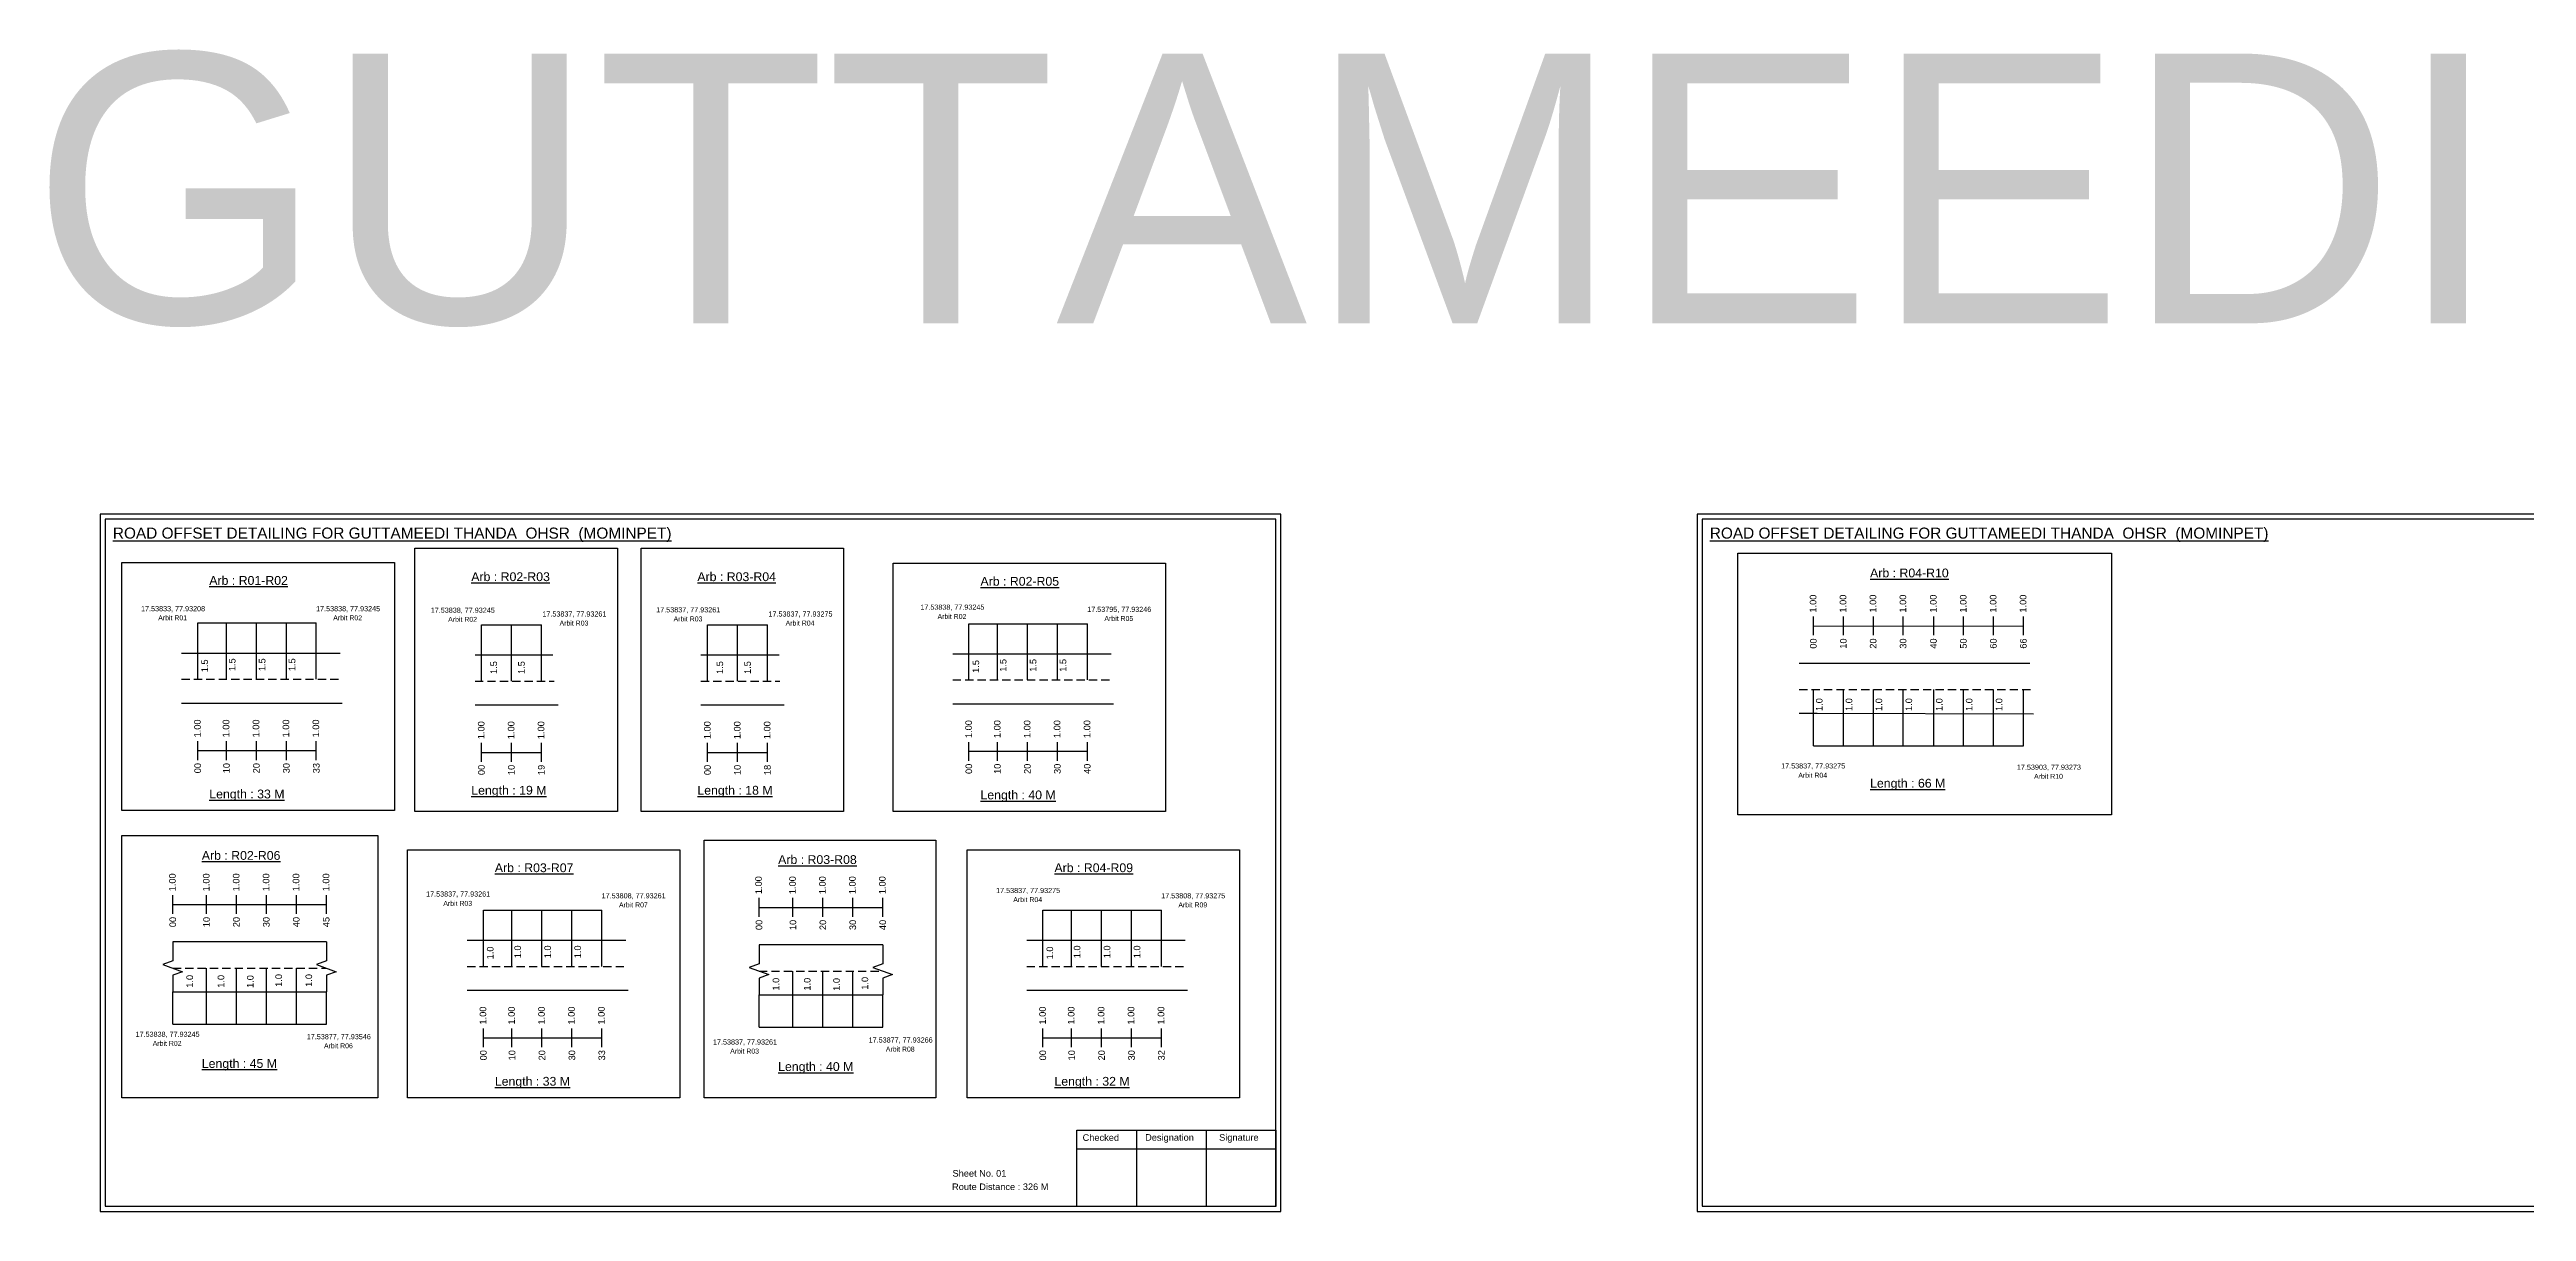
# Model space of a CAD drawing. Header units: inches. Extents: x 36 to 1900, y 14 to 1229.
# Drawn here: x 36 to 1161, y 14 to 542 of the extents above; entities that cross this region are included whole.
import ezdxf

# ---------------------------------------------------------------- set-up
doc = ezdxf.new("R2010")
doc.units = ezdxf.units.IN
doc.header["$MEASUREMENT"] = 0
doc.linetypes.add('DASHED2', pattern=[0.375, 0.25, -0.125])
doc.layers.add('PDF_Geometry', color=7, linetype='Continuous')
doc.layers.add('PDF_Text', color=5, linetype='Continuous')
doc.styles.add('PDF Arial', font='arial.ttf')
doc.styles.get("Standard").update_dxf_attribs({"font": 'arial.ttf'})

msp = doc.modelspace()

# ---------------------------------------------------------------- linework, layer by layer
at = {"color": 5}
for p, q in [((103.1, 281.5), (156.9, 281.5)), ((232, 280.7), (259.2, 280.7)), ((334.6, 280.7), (361.8, 280.7)), ((453.3, 281.1), (507.2, 281.1)), ((837, 225.7), (932.4, 225.7)), ((232.8, 151), (286.6, 151)), ((486.9, 151), (540.8, 151)), ((91.7, 99.2), (161.5, 99.2)), ((358, 97.9), (414.2, 97.9))]:
    msp.add_line(p, q, dxfattribs=at)
for p, q in [((103.1, 255.9), (103.1, 281.5)), ((116.1, 255.9), (116.1, 281.5)), ((129.7, 255.9), (129.7, 281.5)), ((143.3, 255.9), (143.3, 281.5)), ((156.9, 255.9), (156.9, 281.5)), ((232, 255.1), (232, 280.7)), ((245.6, 255.1), (245.6, 280.7)), ((259.2, 255.1), (259.2, 280.7)), ((334.6, 255.1), (334.6, 280.7)), ((348.2, 255.1), (348.2, 280.7)), ((361.8, 255.1), (361.8, 280.7)), ((453.3, 255.6), (453.3, 281.1)), ((466.4, 255.6), (466.4, 281.1)), ((480, 255.6), (480, 281.1)), ((493.6, 255.6), (493.6, 281.1)), ((507.2, 255.6), (507.2, 281.1)), ((95.7, 267.8), (167.7, 267.8)), ((229, 267), (264.4, 267)), ((331.6, 267), (367.1, 267)), ((446, 267.5), (518, 267.5)), ((935.3, 263.1), (830.5, 263.1)), ((837, 225.7), (837, 251.3)), ((850.6, 225.7), (850.6, 251.3)), ((864.2, 225.7), (864.2, 251.3)), ((877.8, 225.7), (877.8, 251.3)), ((891.6, 225.7), (891.6, 251.3)), ((905.2, 225.7), (905.2, 251.3)), ((918.8, 225.7), (918.8, 251.3)), ((932.4, 225.7), (932.4, 251.3)), ((95.7, 245.1), (168.7, 245.1)), ((229, 244.3), (266.8, 244.3)), ((331.6, 244.3), (369.5, 244.3)), ((446, 244.8), (519, 244.8)), ((830.5, 240.5), (838.6, 240.5)), ((838.6, 240.5), (936.9, 240.2)), ((232.8, 125.5), (232.8, 151)), ((245.8, 125.5), (245.8, 151)), ((259.4, 125.5), (259.4, 151)), ((273, 125.5), (273, 151)), ((286.6, 125.5), (286.6, 151)), ((486.9, 125.5), (486.9, 151)), ((500, 125.5), (500, 151)), ((513.6, 125.5), (513.6, 151)), ((527.2, 125.5), (527.2, 151)), ((540.8, 125.5), (540.8, 151)), ((161.5, 136.6), (91.7, 136.6)), ((225.4, 137.4), (297.5, 137.4)), ((414.2, 135.3), (358, 135.3)), ((479.6, 137.4), (551.6, 137.4)), ((107.1, 99.2), (107.1, 124.7)), ((120.7, 99.2), (120.7, 124.7)), ((134.3, 99.2), (134.3, 124.7)), ((147.9, 99.2), (147.9, 124.7)), ((91.7, 113.9), (161.5, 113.9)), ((91.7, 99.2), (91.7, 113.9)), ((161.5, 99.2), (161.5, 113.9)), ((225.4, 114.7), (298.5, 114.7)), ((358, 112.6), (414.2, 112.6)), ((358, 97.9), (358, 112.6)), ((373.4, 97.9), (373.4, 123.4)), ((387, 97.9), (387, 123.4)), ((400.6, 97.9), (400.6, 123.4)), ((414.2, 97.9), (414.2, 112.6)), ((479.6, 114.7), (552.6, 114.7))]:
    msp.add_line(p, q)
at = {"color": 217, "true_color": 0x93278f}
for p, q in [((837, 275.9), (837, 284.4)), ((850.6, 275.9), (850.6, 284.4)), ((864.2, 275.9), (864.2, 284.4)), ((877.8, 275.9), (877.8, 284.4)), ((891.6, 275.9), (891.6, 284.4)), ((905.2, 275.9), (905.2, 284.4)), ((918.8, 275.9), (918.8, 284.4)), ((932.4, 275.9), (932.4, 284.4)), ((837, 280.1), (932.4, 280.2)), ((103.1, 219.2), (103.1, 227.8)), ((116.1, 219.2), (116.1, 227.8)), ((129.7, 219.2), (129.7, 227.8)), ((143.3, 219.2), (143.3, 227.8)), ((156.9, 219.2), (156.9, 227.8)), ((232, 218.4), (232, 227)), ((245.6, 218.4), (245.6, 227)), ((259.2, 218.4), (259.2, 227)), ((334.6, 218.4), (334.6, 227)), ((348.2, 218.4), (348.2, 227)), ((361.8, 218.4), (361.8, 227)), ((453.3, 218.9), (453.3, 227.4)), ((466.4, 218.9), (466.4, 227.4)), ((480, 218.9), (480, 227.4)), ((493.6, 218.9), (493.6, 227.4)), ((507.2, 218.9), (507.2, 227.4)), ((103.1, 223.5), (156.9, 223.5)), ((232, 222.7), (259.2, 222.7)), ((334.6, 222.7), (361.8, 222.7)), ((453.3, 223.2), (507.2, 223.2)), ((91.7, 149.3), (91.7, 157.9)), ((107.1, 149.3), (107.1, 157.9)), ((120.7, 149.3), (120.7, 157.9)), ((134.3, 149.3), (134.3, 157.9)), ((147.9, 149.3), (147.9, 157.9)), ((161.5, 149.3), (161.5, 157.9)), ((91.7, 153.6), (161.5, 153.6)), ((358, 148), (358, 156.6)), ((358, 152.3), (414.2, 152.3)), ((373.4, 148), (373.4, 156.6)), ((387, 148), (387, 156.6)), ((400.6, 148), (400.6, 156.6)), ((414.2, 148), (414.2, 156.6)), ((232.8, 88.8), (232.8, 97.3)), ((232.8, 93.1), (286.6, 93.1)), ((245.8, 88.8), (245.8, 97.3)), ((259.4, 88.8), (259.4, 97.3)), ((273, 88.8), (273, 97.3)), ((286.6, 88.8), (286.6, 97.3)), ((486.9, 88.8), (486.9, 97.3)), ((486.9, 93.1), (540.8, 93.1)), ((500, 88.8), (500, 97.3)), ((513.6, 88.8), (513.6, 97.3)), ((527.2, 88.8), (527.2, 97.3)), ((540.8, 88.8), (540.8, 97.3))]:
    msp.add_line(p, q, dxfattribs=at)
at = {"linetype": 'DASHED2', "ltscale": 15}
for p, q in [((95.7, 255.9), (168.2, 255.9)), ((229, 255.1), (264.9, 255.1)), ((331.6, 255.1), (367.5, 255.1)), ((446, 255.6), (518.5, 255.6)), ((830.5, 251.3), (935.9, 251.3)), ((91.7, 124.7), (161.5, 124.7)), ((225.4, 125.5), (298, 125.5)), ((479.6, 125.5), (552.1, 125.5)), ((358, 123.4), (414.2, 123.4))]:
    msp.add_line(p, q, dxfattribs=at)
for points in [[(201.7, 315.5), (293.7, 315.5), (293.7, 195.9), (201.7, 195.9)], [(304.4, 315.5), (396.4, 315.5), (396.4, 195.9), (304.4, 195.9)], [(68.6, 308.9), (192.4, 308.9), (192.4, 196.3), (68.6, 196.3)], [(418.9, 308.6), (542.7, 308.6), (542.7, 195.9), (418.9, 195.9)], [(802.7, 313.2), (972.3, 313.2), (972.3, 194.4), (802.7, 194.4)], [(68.6, 185), (184.9, 185), (184.9, 65.8), (68.6, 65.8)], [(333.1, 182.8), (438.3, 182.8), (438.3, 65.8), (333.1, 65.8)], [(198.3, 178.5), (322.1, 178.5), (322.1, 65.8), (198.3, 65.8)], [(452.5, 178.5), (576.3, 178.5), (576.3, 65.8), (452.5, 65.8)]]:
    msp.add_lwpolyline(points, close=True)
at = {"linetype": 'Continuous'}
for points in [[(91.7, 136.6), (91.7, 128), (87.2, 126.4), (96.2, 123.1), (91.7, 121.5), (91.7, 113.9)], [(161.5, 136.6), (161.5, 128), (157, 126.4), (166, 123.1), (161.5, 121.5), (161.5, 113.9)], [(358, 135.3), (358, 126.7), (353.5, 125), (362.5, 121.8), (358, 120.1), (358, 112.6)], [(414.2, 135.3), (414.2, 126.7), (409.7, 125), (418.7, 121.8), (414.2, 120.1), (414.2, 112.6)], [(414.2, 135.3), (414.2, 126.7), (409.7, 125), (418.7, 121.8), (414.2, 120.1), (414.2, 112.6)]]:
    msp.add_lwpolyline(points, dxfattribs=at)
at = {"layer": 'PDF_Geometry'}
for points in [[(58.7, 330.9), (58.7, 14.2), (595.1, 14.2), (595.1, 330.9)], [(61, 328.6), (61, 16.6), (592.7, 16.6), (592.7, 328.6)], [(784.2, 330.9), (784.2, 14.2), (1320.6, 14.2), (1320.6, 330.9)], [(786.5, 328.6), (786.5, 16.6), (1318.2, 16.6), (1318.2, 328.6)]]:
    msp.add_lwpolyline(points, close=True, dxfattribs=at)
at = {"layer": 'PDF_Geometry', "color": 242, "true_color": 0xcc1f26}
msp.add_lwpolyline([(592.7, 16.5), (502.4, 16.5), (502.4, 51.1), (592.7, 51.1)], close=True, dxfattribs=at)
for points in [[(529.4, 51.1), (529.4, 16.5)], [(561.1, 51.1), (561.1, 16.5)], [(502.4, 42.7), (592.7, 42.7)]]:
    msp.add_lwpolyline(points, dxfattribs=at)

# ---------------------------------------------------------------- texts
for s, height, p in [('GUTTAMEEDI THANDA', 122.535, (27.1, 417.6)), ('Route Distance : 326 M', 3, (445.7, 23.9)), ('Sheet No. 01', 3, (445.9, 30))]:
    msp.add_text(s, height=height).set_placement(p)
at = {"color": 242, "true_color": 0xcd2027}
for s, height, p in [('%%UROAD OFFSET DETAILING FOR GUTTAMEEDI THANDA  OHSR  (MOMINPET)', 5, (64.5, 319.8)), ('%%UROAD OFFSET DETAILING FOR GUTTAMEEDI THANDA  OHSR  (MOMINPET)', 5, (789.9, 319.8)), ('%%UArb : R02-R03', 4, (227.3, 300.5)), ('%%UArb : R03-R04', 4, (330, 300.5)), ('%%UArb : R04-R10', 4, (862.7, 302.2)), ('%%UArb : R01-R02', 4, (108.3, 298.8)), ('%%UArb : R02-R05', 4, (458.6, 298.4)), ('%%ULength : 33 M', 4, (108.3, 201.8)), ('%%ULength : 19 M', 4, (227.3, 203.5)), ('%%ULength : 18 M', 4, (330, 203.5)), ('%%ULength : 40 M', 4, (458.6, 201.4)), ('%%ULength : 66 M', 4, (862.7, 206.7)), ('%%UArb : R02-R06', 4, (104.9, 173.9)), ('%%UArb : R03-R07', 4, (238, 168.3)), ('%%UArb : R03-R08', 4, (366.7, 172)), ('%%UArb : R04-R09', 4, (492.2, 168.3)), ('%%ULength : 45 M', 4, (104.9, 79.4)), ('%%ULength : 40 M', 4, (366.7, 78)), ('%%ULength : 33 M', 4, (238, 71.3)), ('%%ULength : 32 M', 4, (492.2, 71.3))]:
    msp.add_text(s, height=height, dxfattribs=at).set_placement(p)
at = {"color": 217, "true_color": 0x93278f}
for s, p in [('1.00', (838.3, 286.2)), ('1.00', (851.9, 286.2)), ('1.00', (865.5, 286.2)), ('1.00', (879.1, 286.2)), ('1.00', (892.9, 286.2)), ('1.00', (906.5, 286.2)), ('1.00', (920.1, 286.2)), ('1.00', (933.7, 286.2)), ('00', (838.4, 269.8)), ('10', (852, 269.8)), ('20', (865.6, 269.8)), ('30', (879.2, 269.8)), ('40', (893, 269.8)), ('50', (906.6, 269.8)), ('60', (920.2, 269.8)), ('66', (933.8, 269.8)), ('1.00', (104.4, 229.5)), ('1.00', (117.4, 229.5)), ('1.00', (131, 229.5)), ('1.00', (144.6, 229.5)), ('1.00', (158.2, 229.5)), ('1.00', (233.3, 228.7)), ('1.00', (246.9, 228.7)), ('1.00', (260.5, 228.7)), ('1.00', (336, 228.7)), ('1.00', (349.6, 228.7)), ('1.00', (363.2, 228.7)), ('1.00', (454.7, 229.2)), ('1.00', (467.7, 229.2)), ('1.00', (481.3, 229.2)), ('1.00', (494.9, 229.2)), ('1.00', (508.5, 229.2)), ('00', (104.5, 213.2)), ('10', (117.6, 213.2)), ('20', (131.2, 213.2)), ('30', (144.8, 213.2)), ('33', (158.4, 213.2)), ('00', (233.4, 212.4)), ('10', (247, 212.4)), ('19', (260.6, 212.4)), ('00', (336.1, 212.4)), ('10', (349.7, 212.4)), ('18', (363.3, 212.4)), ('00', (454.8, 212.9)), ('10', (467.8, 212.9)), ('20', (481.4, 212.9)), ('30', (495, 212.9)), ('40', (508.6, 212.9)), ('1.00', (93, 159.6)), ('1.00', (108.4, 159.6)), ('1.00', (122, 159.6)), ('1.00', (135.6, 159.6)), ('1.00', (149.2, 159.6)), ('1.00', (162.8, 159.6)), ('1.00', (359.3, 158.3)), ('1.00', (374.7, 158.3)), ('1.00', (388.3, 158.3)), ('1.00', (401.9, 158.3)), ('1.00', (415.5, 158.3)), ('00', (93.2, 143.3)), ('10', (108.5, 143.3)), ('20', (122.1, 143.3)), ('30', (135.7, 143.3)), ('40', (149.3, 143.3)), ('45', (162.9, 143.3)), ('00', (359.5, 142)), ('10', (374.9, 142)), ('20', (388.5, 142)), ('30', (402.1, 142)), ('40', (415.7, 142)), ('1.00', (234.1, 99.1)), ('1.00', (247.1, 99.1)), ('1.00', (260.7, 99.1)), ('1.00', (274.3, 99.1)), ('1.00', (287.9, 99.1)), ('1.00', (488.3, 99.1)), ('1.00', (501.3, 99.1)), ('1.00', (514.9, 99.1)), ('1.00', (528.5, 99.1)), ('1.00', (542.1, 99.1)), ('00', (234.3, 82.8)), ('10', (247.3, 82.8)), ('20', (260.9, 82.8)), ('30', (274.5, 82.8)), ('33', (288.1, 82.8)), ('00', (488.4, 82.8)), ('10', (501.5, 82.8)), ('20', (515.1, 82.8)), ('30', (528.7, 82.8)), ('32', (542.3, 82.8))]:
    msp.add_text(s, height=3, rotation=90, dxfattribs=at).set_placement(p)
at = {"color": 5}
for s, height, p in [('17.53833, 77.93208', 2.34, (77.3, 286.8)), ('Arbit R01', 2.25, (85.1, 282.7)), ('17.53838, 77.93245', 2.34, (156.8, 286.8)), ('Arbit R02', 2.25, (164.6, 282.7)), ('17.53838, 77.93245', 2.34, (208.9, 286.1)), ('Arbit R02', 2.25, (216.8, 282)), ('17.53837, 77.93261', 2.34, (259.6, 284.4)), ('Arbit R03', 2.25, (267.4, 280.3)), ('17.53837, 77.93261', 2.34, (311.3, 286.3)), ('Arbit R03', 2.25, (319.2, 282.2)), ('17.53837, 77.93275', 2.34, (362.3, 284.4)), ('Arbit R04', 2.25, (370.1, 280.3)), ('17.53838, 77.93245', 2.34, (431.3, 287.5)), ('Arbit R02', 2.25, (439.1, 283.3)), ('17.53795, 77.93246', 2.34, (507.1, 286.5)), ('Arbit R05', 2.25, (514.9, 282.4)), ('17.53837, 77.93275', 2.34, (822.3, 215.4)), ('17.53903, 77.93273', 2.34, (929.4, 214.8)), ('Arbit R04', 2.25, (830.1, 211.2)), ('Arbit R10', 2.25, (937.2, 210.7)), ('17.53837, 77.93261', 2.34, (206.8, 157.2)), ('17.53808, 77.93261', 2.34, (286.5, 156.4)), ('17.53837, 77.93275', 2.34, (465.7, 158.8)), ('17.53808, 77.93275', 2.34, (540.7, 156.4)), ('Arbit R03', 2.25, (214.6, 153)), ('Arbit R07', 2.25, (294.4, 152.3)), ('Arbit R04', 2.25, (473.5, 154.7)), ('Arbit R09', 2.25, (548.5, 152.3)), ('17.53838, 77.93245', 2.34, (74.8, 93.5)), ('Arbit R02', 2.25, (82.6, 89.4)), ('17.53877, 77.93546', 2.34, (152.6, 92.4)), ('Arbit R06', 2.25, (160.4, 88.3)), ('17.53837, 77.93261', 2.34, (337.1, 90)), ('17.53877, 77.93266', 2.34, (407.8, 90.9)), ('Arbit R03', 2.25, (344.9, 85.9)), ('Arbit R08', 2.25, (415.6, 86.8))]:
    msp.add_text(s, height=height, dxfattribs=at).set_placement(p)
for s, p in [('1.5', (107.7, 259.1)), ('1.5', (120.2, 259.6)), ('1.5', (133.8, 259.6)), ('1.5', (147.4, 259.6)), ('1.5', (239, 258.3)), ('1.5', (251.6, 258.3)), ('1.5', (341.7, 258.3)), ('1.5', (354.3, 258.3)), ('1.5', (458, 258.8)), ('1.5', (470.4, 259.3)), ('1.5', (484, 259.3)), ('1.5', (497.6, 259.3)), ('1.0', (841.1, 241.5)), ('1.0', (854.6, 241.5)), ('1.0', (868.2, 241.5)), ('1.0', (881.8, 241.5)), ('1.0', (895.6, 241.5)), ('1.0', (909.2, 241.5)), ('1.0', (922.8, 241.5)), ('1.0', (237.4, 128.7)), ('1.0', (249.9, 129.2)), ('1.0', (263.5, 129.2)), ('1.0', (277.1, 129.2)), ('1.0', (491.6, 128.7)), ('1.0', (504, 129.2)), ('1.0', (517.6, 129.2)), ('1.0', (531.2, 129.2)), ('1.0', (100.9, 115.8)), ('1.0', (115.1, 115.8)), ('1.0', (128.4, 115.7)), ('1.0', (141.3, 116.2)), ('1.0', (155, 116.2)), ('1.0', (367.2, 114.5)), ('1.0', (381.4, 114.5)), ('1.0', (394.7, 114.4)), ('1.0', (407.6, 114.9))]:
    msp.add_text(s, height=3, rotation=90).set_placement(p)
at = {"layer": 'PDF_Text', "color": 7, "attachment_point": 7, "style": 'PDF Arial'}
for s, insert, char_height in [('Checked', (505, 46.2), 3), ('Designation', (533.4, 45.4), 3.001), ('Signature', (567, 45.4), 3)]:
    msp.add_mtext(s, dxfattribs=dict(at, insert=insert, char_height=char_height))

doc.saveas('drawing.dxf')
